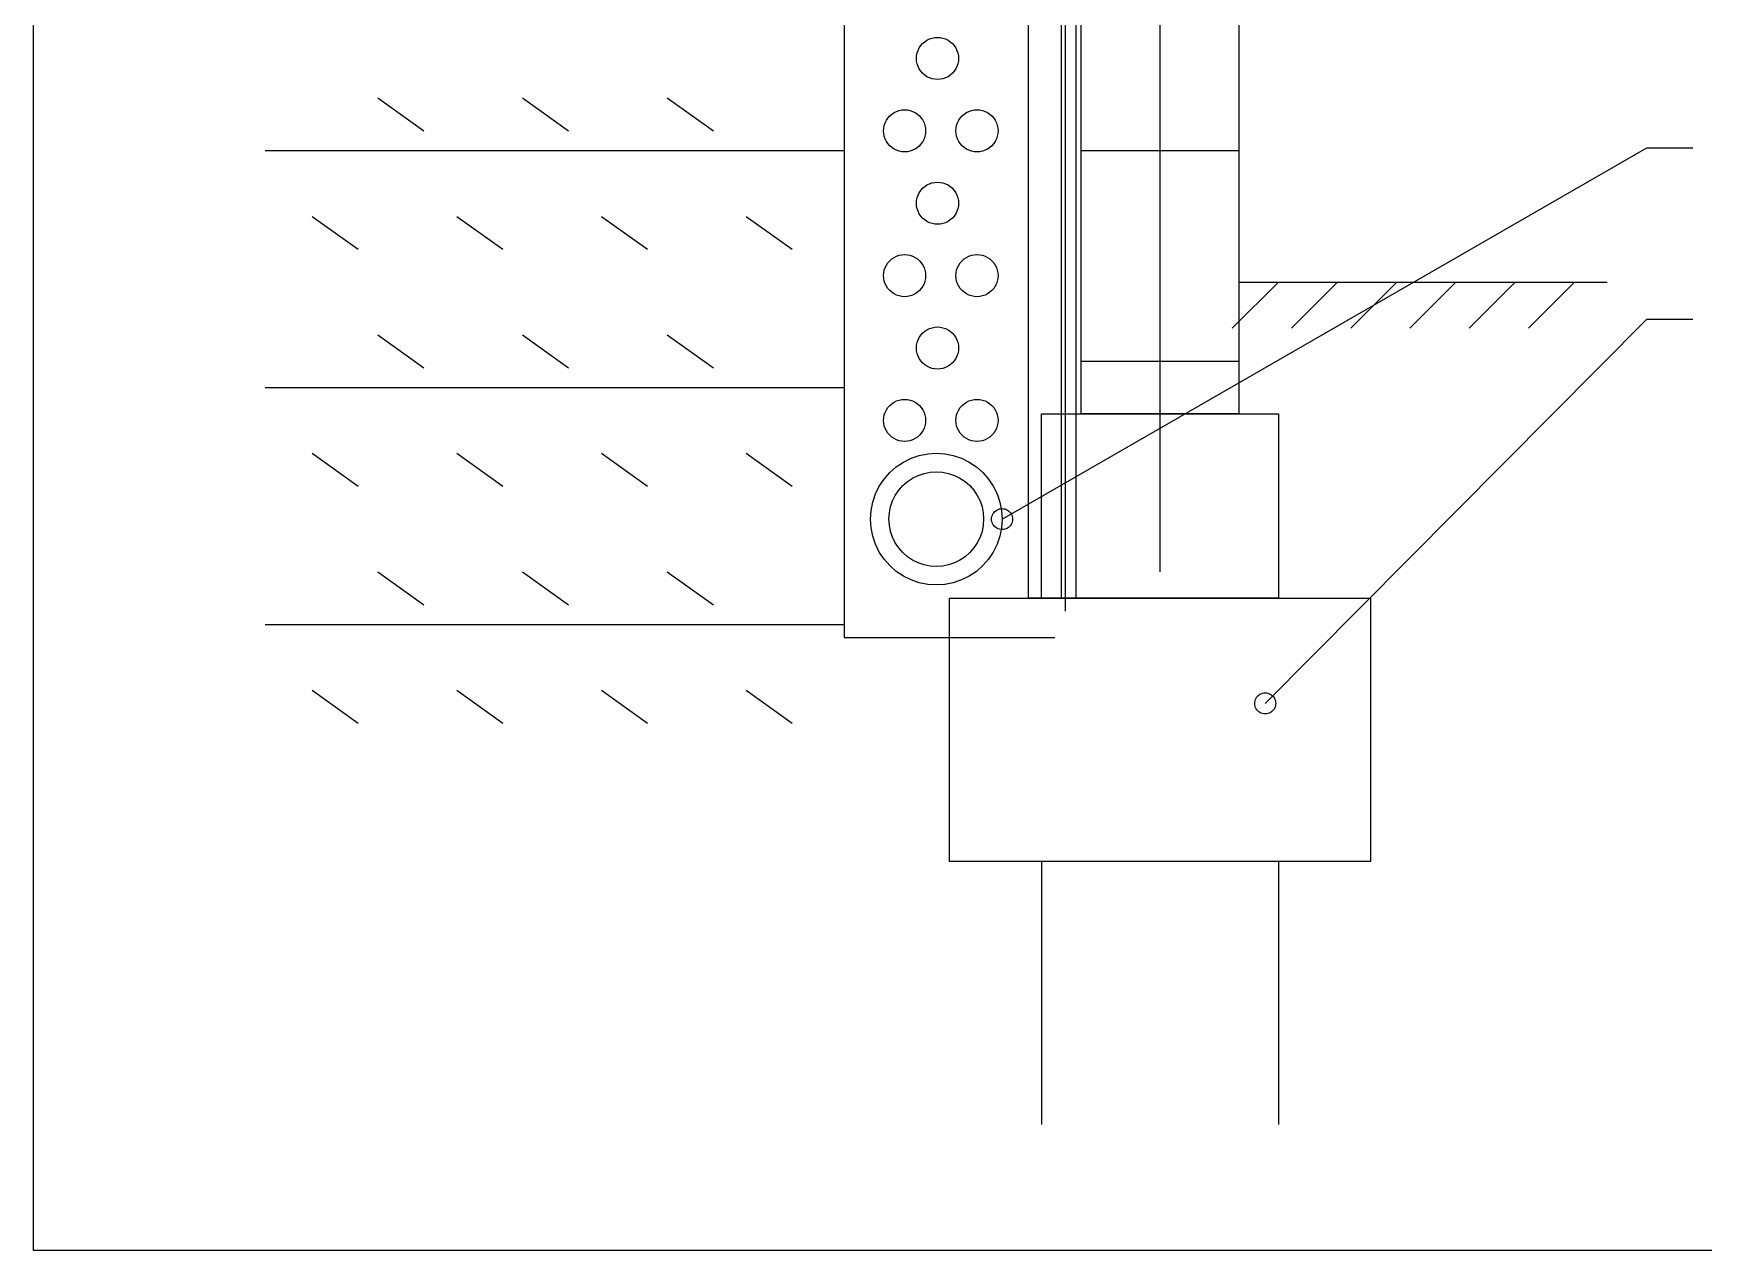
# Model space of a CAD drawing. Header units: millimetres. Extents: x 0 to 3648, y 0 to 594.
# Drawn here: x 1572 to 1670.8, y 305.8 to 377.8 of the extents above; entities that cross this region are included whole.
import ezdxf

# ---------------------------------------------------------------- set-up
doc = ezdxf.new("R2010")
doc.units = ezdxf.units.MM
for name, color, linetype in [('ALVENARIA', 8, 'CONTINUOUS'), ('ARMADURAS', 1, 'CONTINUOUS'), ('COTAS', 4, 'CONTINUOUS'), ('EIXOS', 6, 'CONTINUOUS'), ('FORMAS', 7, 'CONTINUOUS'), ('SECUNDARIAS', 8, 'CONTINUOUS')]:
    doc.layers.add(name, color=color, linetype=linetype)

msp = doc.modelspace()

# ---------------------------------------------------------------- linework, layer by layer
at = {"layer": 'ALVENARIA'}
for p, q in [((1633.97847, 370.84865), (1643.31891, 370.84865)), ((1633.97847, 358.39459), (1643.31891, 358.39459))]:
    msp.add_line(p, q, dxfattribs=at)
at = {"layer": 'ARMADURAS'}
for p, q in [((1638.64869, 444.01621), (1638.64869, 345.94054)), ((1633.04422, 443.23784), (1633.04422, 343.6054))]:
    msp.add_line(p, q, dxfattribs=at)
at = {"layer": 'COTAS'}
for p, q in [((1629.30799, 349.05406), (1667.44852, 371.00433)), ((1667.44852, 371.00433), (1670.17288, 371.00433)), ((1644.87565, 338.15676), (1667.44852, 360.88541)), ((1667.44852, 360.88541), (1670.17288, 360.88541)), ((1623.92688, 352.6497), (1624.4089, 352.81334)), ((1624.4089, 352.81334), (1624.9082, 352.91265)), ((1624.9082, 352.91265), (1625.41627, 352.94594)), ((1625.41627, 352.94594), (1625.92408, 352.91265)), ((1625.92408, 352.91265), (1626.42338, 352.81334)), ((1626.42338, 352.81334), (1626.90565, 352.6497)), ((1622.32858, 351.42328), (1622.66411, 351.80604)), ((1622.66411, 351.80604), (1623.04698, 352.1417)), ((1623.04698, 352.1417), (1623.47015, 352.42453)), ((1623.47015, 352.42453), (1623.92688, 352.6497)), ((1624.69086, 351.76073), (1625.05043, 351.83225)), ((1625.05043, 351.83225), (1625.41627, 351.85621)), ((1625.41627, 351.85621), (1625.78185, 351.83225)), ((1625.78185, 351.83225), (1626.14143, 351.76073)), ((1626.90565, 352.6497), (1627.36213, 352.42453)), ((1627.36213, 352.42453), (1627.78531, 352.1417)), ((1627.78531, 352.1417), (1628.16817, 351.80604)), ((1628.16817, 351.80604), (1628.50371, 351.42328)), ((1621.82051, 350.54342), (1622.04562, 351)), ((1622.04562, 351), (1622.32858, 351.42328)), ((1623.19321, 350.75991), (1623.4346, 351.03548)), ((1623.4346, 351.03548), (1623.71029, 351.27716)), ((1623.71029, 351.27716), (1624.01502, 351.4808)), ((1624.01502, 351.4808), (1624.3438, 351.64292)), ((1624.3438, 351.64292), (1624.69086, 351.76073)), ((1626.14143, 351.76073), (1626.48848, 351.64292)), ((1626.48848, 351.64292), (1626.81726, 351.4808)), ((1626.81726, 351.4808), (1627.122, 351.27716)), ((1627.122, 351.27716), (1627.39769, 351.03548)), ((1627.39769, 351.03548), (1627.63932, 350.75991)), ((1628.50371, 351.42328), (1628.78666, 351)), ((1628.78666, 351), (1629.01177, 350.54342)), ((1621.55759, 349.56206), (1621.65675, 350.06135)), ((1621.65675, 350.06135), (1621.82051, 350.54342)), ((1622.70944, 349.77931), (1622.82737, 350.1264)), ((1622.82737, 350.1264), (1622.98938, 350.45514)), ((1622.98938, 350.45514), (1623.19321, 350.75991)), ((1627.63932, 350.75991), (1627.8429, 350.45514)), ((1627.8429, 350.45514), (1628.00491, 350.1264)), ((1628.00491, 350.1264), (1628.12285, 349.77931)), ((1629.01177, 350.54342), (1629.17553, 350.06135)), ((1629.17553, 350.06135), (1629.27469, 349.56206)), ((1621.52429, 349.05406), (1621.55759, 349.56206)), ((1621.55759, 348.54605), (1621.52429, 349.05406)), ((1622.61403, 349.05406), (1622.63782, 349.41981)), ((1622.63782, 348.6883), (1622.61403, 349.05406)), ((1622.63782, 349.41981), (1622.70944, 349.77931)), ((1628.12285, 349.77931), (1628.19421, 349.41981)), ((1628.19421, 349.41981), (1628.21825, 349.05406)), ((1628.21825, 349.05406), (1628.19421, 348.6883)), ((1628.6855, 349.05406), (1628.69076, 349.13533)), ((1628.69076, 348.97277), (1628.6855, 349.05406)), ((1628.69076, 349.13533), (1628.70653, 349.21522)), ((1628.70653, 348.89289), (1628.69076, 348.97277)), ((1628.70653, 349.21522), (1628.73282, 349.29236)), ((1628.73282, 348.81575), (1628.70653, 348.89289)), ((1628.73282, 349.29236), (1628.76863, 349.36541)), ((1628.76863, 348.7427), (1628.73282, 348.81575)), ((1628.76863, 349.36541), (1628.81395, 349.43313)), ((1628.81395, 349.43313), (1628.86779, 349.49437)), ((1628.86779, 349.49437), (1628.92889, 349.54808)), ((1628.92889, 349.54808), (1628.99674, 349.59332)), ((1628.99674, 349.59332), (1629.06961, 349.62935)), ((1629.06961, 349.62935), (1629.14673, 349.65553)), ((1629.14673, 349.65553), (1629.22686, 349.67143)), ((1629.22686, 349.67143), (1629.30799, 349.67675)), ((1629.27469, 349.56206), (1629.30799, 349.05406)), ((1629.30799, 349.05406), (1629.27469, 348.54605)), ((1629.30799, 349.67675), (1629.38937, 349.67143)), ((1629.38937, 349.67143), (1629.46925, 349.65553)), ((1629.46925, 349.65553), (1629.54637, 349.62935)), ((1629.54637, 349.62935), (1629.61949, 349.59332)), ((1629.61949, 349.59332), (1629.6871, 349.54808)), ((1629.6871, 349.54808), (1629.74845, 349.49437)), ((1629.74845, 349.49437), (1629.80203, 349.43313)), ((1629.80203, 349.43313), (1629.84736, 349.36541)), ((1629.84736, 349.36541), (1629.88341, 349.29236)), ((1629.88341, 348.81575), (1629.84736, 348.7427)), ((1629.88341, 349.29236), (1629.90946, 349.21522)), ((1629.90946, 348.89289), (1629.88341, 348.81575)), ((1629.90946, 349.21522), (1629.92548, 349.13533)), ((1629.92548, 348.97277), (1629.90946, 348.89289)), ((1629.92548, 349.13533), (1629.93074, 349.05406)), ((1629.93074, 349.05406), (1629.92548, 348.97277)), ((1621.65675, 348.04676), (1621.55759, 348.54605)), ((1621.82051, 347.56469), (1621.65675, 348.04676)), ((1622.70944, 348.3288), (1622.63782, 348.6883)), ((1622.82737, 347.98171), (1622.70944, 348.3288)), ((1622.98938, 347.65297), (1622.82737, 347.98171)), ((1628.00491, 347.98171), (1627.8429, 347.65297)), ((1628.12285, 348.3288), (1628.00491, 347.98171)), ((1628.19421, 348.6883), (1628.12285, 348.3288)), ((1628.81395, 348.67498), (1628.76863, 348.7427)), ((1628.86779, 348.61374), (1628.81395, 348.67498)), ((1628.92889, 348.56003), (1628.86779, 348.61374)), ((1628.99674, 348.51477), (1628.92889, 348.56003)), ((1629.06961, 348.47874), (1628.99674, 348.51477)), ((1629.17553, 348.04676), (1629.01177, 347.56469)), ((1629.14673, 348.45258), (1629.06961, 348.47874)), ((1629.22686, 348.43668), (1629.14673, 348.45258)), ((1629.27469, 348.54605), (1629.17553, 348.04676)), ((1629.30799, 348.43136), (1629.22686, 348.43668)), ((1629.38937, 348.43668), (1629.30799, 348.43136)), ((1629.46925, 348.45258), (1629.38937, 348.43668)), ((1629.54637, 348.47874), (1629.46925, 348.45258)), ((1629.61949, 348.51477), (1629.54637, 348.47874)), ((1629.6871, 348.56003), (1629.61949, 348.51477)), ((1629.74845, 348.61374), (1629.6871, 348.56003)), ((1629.80203, 348.67498), (1629.74845, 348.61374)), ((1629.84736, 348.7427), (1629.80203, 348.67498)), ((1622.04562, 347.10811), (1621.82051, 347.56469)), ((1622.32858, 346.68483), (1622.04562, 347.10811)), ((1623.19321, 347.3482), (1622.98938, 347.65297)), ((1623.4346, 347.07262), (1623.19321, 347.3482)), ((1623.71029, 346.83095), (1623.4346, 347.07262)), ((1624.01502, 346.62731), (1623.71029, 346.83095)), ((1627.122, 346.83095), (1626.81726, 346.62731)), ((1627.39769, 347.07262), (1627.122, 346.83095)), ((1627.63932, 347.3482), (1627.39769, 347.07262)), ((1627.8429, 347.65297), (1627.63932, 347.3482)), ((1628.78666, 347.10811), (1628.50371, 346.68483)), ((1629.01177, 347.56469), (1628.78666, 347.10811)), ((1622.66411, 346.30207), (1622.32858, 346.68483)), ((1623.04698, 345.96641), (1622.66411, 346.30207)), ((1623.47015, 345.68358), (1623.04698, 345.96641)), ((1624.3438, 346.46519), (1624.01502, 346.62731)), ((1624.69086, 346.34738), (1624.3438, 346.46519)), ((1625.05043, 346.27586), (1624.69086, 346.34738)), ((1625.41627, 346.25188), (1625.05043, 346.27586)), ((1625.78185, 346.27586), (1625.41627, 346.25188)), ((1626.14143, 346.34738), (1625.78185, 346.27586)), ((1626.48848, 346.46519), (1626.14143, 346.34738)), ((1626.81726, 346.62731), (1626.48848, 346.46519)), ((1627.78531, 345.96641), (1627.36213, 345.68358)), ((1628.16817, 346.30207), (1627.78531, 345.96641)), ((1628.50371, 346.68483), (1628.16817, 346.30207)), ((1623.92688, 345.45841), (1623.47015, 345.68358)), ((1624.4089, 345.29477), (1623.92688, 345.45841)), ((1624.9082, 345.19546), (1624.4089, 345.29477)), ((1625.41627, 345.16216), (1624.9082, 345.19546)), ((1625.92408, 345.19546), (1625.41627, 345.16216)), ((1626.42338, 345.29477), (1625.92408, 345.19546)), ((1626.90565, 345.45841), (1626.42338, 345.29477)), ((1627.36213, 345.68358), (1626.90565, 345.45841)), ((1644.2529, 338.15676), (1644.25816, 338.23803)), ((1644.25816, 338.07547), (1644.2529, 338.15676)), ((1644.25816, 338.23803), (1644.27419, 338.31792)), ((1644.27419, 337.9956), (1644.25816, 338.07547)), ((1644.27419, 338.31792), (1644.30023, 338.39505)), ((1644.30023, 337.91846), (1644.27419, 337.9956)), ((1644.30023, 338.39505), (1644.33629, 338.4681)), ((1644.33629, 338.4681), (1644.38161, 338.53584)), ((1644.38161, 338.53584), (1644.4352, 338.59707)), ((1644.4352, 338.59707), (1644.49654, 338.65079)), ((1644.49654, 338.65079), (1644.5644, 338.69603)), ((1644.5644, 338.69603), (1644.63727, 338.73206)), ((1644.63727, 338.73206), (1644.71439, 338.75824)), ((1644.71439, 338.75824), (1644.79427, 338.77414)), ((1644.79427, 338.77414), (1644.87565, 338.77946)), ((1644.87565, 338.77946), (1644.95703, 338.77414)), ((1644.95703, 338.77414), (1645.03666, 338.75824)), ((1645.03666, 338.75824), (1645.11378, 338.73206)), ((1645.11378, 338.73206), (1645.1869, 338.69603)), ((1645.1869, 338.69603), (1645.25476, 338.65079)), ((1645.25476, 338.65079), (1645.31586, 338.59707)), ((1645.31586, 338.59707), (1645.36969, 338.53584)), ((1645.36969, 338.53584), (1645.41476, 338.4681)), ((1645.41476, 338.4681), (1645.45082, 338.39505)), ((1645.45082, 338.39505), (1645.47711, 338.31792)), ((1645.47711, 337.9956), (1645.45082, 337.91846)), ((1645.47711, 338.31792), (1645.49289, 338.23803)), ((1645.49289, 338.07547), (1645.47711, 337.9956)), ((1645.49289, 338.23803), (1645.4984, 338.15676)), ((1645.4984, 338.15676), (1645.49289, 338.07547)), ((1644.33629, 337.8454), (1644.30023, 337.91846)), ((1644.38161, 337.77768), (1644.33629, 337.8454)), ((1644.4352, 337.71645), (1644.38161, 337.77768)), ((1644.49654, 337.66274), (1644.4352, 337.71645)), ((1644.5644, 337.61748), (1644.49654, 337.66274)), ((1644.63727, 337.58145), (1644.5644, 337.61748)), ((1644.71439, 337.55527), (1644.63727, 337.58145)), ((1644.79427, 337.53938), (1644.71439, 337.55527)), ((1644.87565, 337.53406), (1644.79427, 337.53938)), ((1644.95703, 337.53938), (1644.87565, 337.53406)), ((1645.03666, 337.55527), (1644.95703, 337.53938)), ((1645.11378, 337.58145), (1645.03666, 337.55527)), ((1645.1869, 337.61748), (1645.11378, 337.58145)), ((1645.25476, 337.66274), (1645.1869, 337.61748)), ((1645.31586, 337.71645), (1645.25476, 337.66274)), ((1645.36969, 337.77768), (1645.31586, 337.71645)), ((1645.41476, 337.8454), (1645.36969, 337.77768)), ((1645.45082, 337.91846), (1645.41476, 337.8454))]:
    msp.add_line(p, q, dxfattribs=at)
at = {"layer": 'EIXOS'}
for p, q in [((1619.96755, 431.56216), (1619.96755, 342.04864)), ((1619.96755, 342.04864), (1632.42147, 342.04864))]:
    msp.add_line(p, q, dxfattribs=at)
at = {"layer": 'FORMAS'}
for p, q in [((1571.9998, 305.80001), (1571.9998, 463.8)), ((1633.97847, 355.28108), (1633.97847, 445.57297)), ((1643.31891, 445.57297), (1643.31891, 355.28108)), ((1643.31891, 363.06486), (1665.11353, 363.06486)), ((1631.64323, 355.28108), (1645.65415, 355.28108)), ((1631.64323, 344.38379), (1631.64323, 355.28108)), ((1643.31891, 355.28108), (1633.97847, 355.28108)), ((1645.65415, 355.28108), (1645.65415, 344.38379)), ((1626.19451, 344.38379), (1651.10261, 344.38379)), ((1626.19451, 328.81621), (1626.19451, 344.38379)), ((1645.65415, 344.38379), (1631.64323, 344.38379)), ((1651.10261, 344.38379), (1651.10261, 328.81621)), ((1651.10261, 328.81621), (1626.19451, 328.81621)), ((1631.64323, 328.81621), (1631.64323, 313.24864)), ((1645.65415, 328.81621), (1645.65415, 313.24864)), ((1751.9998, 305.80001), (1571.9998, 305.80001))]:
    msp.add_line(p, q, dxfattribs=at)
at = {"layer": 'SECUNDARIAS'}
for p, q in [((1633.66697, 443.23784), (1633.66697, 344.38379)), ((1630.86473, 344.38379), (1630.86473, 440.9027)), ((1632.81085, 440.9027), (1632.81085, 344.38379)), ((1625.01037, 377.44791), (1625.16461, 377.50027)), ((1625.16461, 377.50027), (1625.32437, 377.53204)), ((1625.32437, 377.53204), (1625.48688, 377.5427)), ((1625.48688, 377.5427), (1625.64964, 377.53204)), ((1625.64964, 377.53204), (1625.8094, 377.50027)), ((1625.8094, 377.50027), (1625.96364, 377.44791)), ((1624.25215, 376.45986), (1624.28395, 376.61963)), ((1624.28395, 376.61963), (1624.33629, 376.77389)), ((1624.33629, 376.77389), (1624.4084, 376.92)), ((1624.4084, 376.92), (1624.4988, 377.05545)), ((1624.4988, 377.05545), (1624.60622, 377.17793)), ((1624.60622, 377.17793), (1624.72867, 377.28535)), ((1624.72867, 377.28535), (1624.86413, 377.37585)), ((1624.86413, 377.37585), (1625.01037, 377.44791)), ((1625.96364, 377.44791), (1626.10963, 377.37585)), ((1626.10963, 377.37585), (1626.24509, 377.28535)), ((1626.24509, 377.28535), (1626.36754, 377.17793)), ((1626.36754, 377.17793), (1626.47496, 377.05545)), ((1626.47496, 377.05545), (1626.5656, 376.92)), ((1626.5656, 376.92), (1626.63747, 376.77389)), ((1626.63747, 376.77389), (1626.6898, 376.61963)), ((1626.6898, 376.61963), (1626.7216, 376.45986)), ((1624.24139, 376.2973), (1624.25215, 376.45986)), ((1624.25215, 376.13474), (1624.24139, 376.2973)), ((1624.28395, 375.97496), (1624.25215, 376.13474)), ((1624.33629, 375.82069), (1624.28395, 375.97496)), ((1624.4084, 375.6746), (1624.33629, 375.82069)), ((1624.4988, 375.53915), (1624.4084, 375.6746)), ((1624.60622, 375.41666), (1624.4988, 375.53915)), ((1626.47496, 375.53915), (1626.36754, 375.41666)), ((1626.5656, 375.6746), (1626.47496, 375.53915)), ((1626.63747, 375.82069), (1626.5656, 375.6746)), ((1626.6898, 375.97496), (1626.63747, 375.82069)), ((1626.7216, 376.13474), (1626.6898, 375.97496)), ((1626.7216, 376.45986), (1626.73237, 376.2973)), ((1626.73237, 376.2973), (1626.7216, 376.13474)), ((1624.72867, 375.30925), (1624.60622, 375.41666)), ((1624.86413, 375.21875), (1624.72867, 375.30925)), ((1625.01037, 375.14669), (1624.86413, 375.21875)), ((1625.16461, 375.09433), (1625.01037, 375.14669)), ((1625.32437, 375.06254), (1625.16461, 375.09433)), ((1625.48688, 375.05189), (1625.32437, 375.06254)), ((1625.64964, 375.06254), (1625.48688, 375.05189)), ((1625.8094, 375.09433), (1625.64964, 375.06254)), ((1625.96364, 375.14669), (1625.8094, 375.09433)), ((1626.10963, 375.21875), (1625.96364, 375.14669)), ((1626.24509, 375.30925), (1626.10963, 375.21875)), ((1626.36754, 375.41666), (1626.24509, 375.30925)), ((1592.37841, 373.96216), (1595.10276, 372.01622)), ((1600.9406, 373.96216), (1603.66496, 372.01622)), ((1609.5028, 373.96216), (1612.22691, 372.01622)), ((1622.39042, 372.49281), (1622.46254, 372.63892)), ((1622.46254, 372.63892), (1622.55293, 372.77437)), ((1622.55293, 372.77437), (1622.66036, 372.89684)), ((1622.66036, 372.89684), (1622.7828, 373.00427)), ((1622.7828, 373.00427), (1622.91827, 373.09477)), ((1622.91827, 373.09477), (1623.0645, 373.16682)), ((1623.0645, 373.16682), (1623.21875, 373.21919)), ((1623.21875, 373.21919), (1623.37851, 373.25097)), ((1623.37851, 373.25097), (1623.54102, 373.26162)), ((1623.54102, 373.26162), (1623.70353, 373.25097)), ((1623.70353, 373.25097), (1623.86328, 373.21919)), ((1623.86328, 373.21919), (1624.01753, 373.16682)), ((1624.01753, 373.16682), (1624.16376, 373.09477)), ((1624.16376, 373.09477), (1624.29923, 373.00427)), ((1624.29923, 373.00427), (1624.42167, 372.89684)), ((1624.42167, 372.89684), (1624.5291, 372.77437)), ((1624.5291, 372.77437), (1624.61949, 372.63892)), ((1624.61949, 372.63892), (1624.69161, 372.49281)), ((1626.67152, 372.49281), (1626.74339, 372.63892)), ((1626.74339, 372.63892), (1626.83403, 372.77437)), ((1626.83403, 372.77437), (1626.94146, 372.89684)), ((1626.94146, 372.89684), (1627.0639, 373.00427)), ((1627.0639, 373.00427), (1627.19937, 373.09477)), ((1627.19937, 373.09477), (1627.34535, 373.16682)), ((1627.34535, 373.16682), (1627.4996, 373.21919)), ((1627.4996, 373.21919), (1627.65935, 373.25097)), ((1627.65935, 373.25097), (1627.82212, 373.26162)), ((1627.82212, 373.26162), (1627.98463, 373.25097)), ((1627.98463, 373.25097), (1628.14438, 373.21919)), ((1628.14438, 373.21919), (1628.29863, 373.16682)), ((1628.29863, 373.16682), (1628.44461, 373.09477)), ((1628.44461, 373.09477), (1628.58033, 373.00427)), ((1628.58033, 373.00427), (1628.70277, 372.89684)), ((1628.70277, 372.89684), (1628.8102, 372.77437)), ((1628.8102, 372.77437), (1628.90059, 372.63892)), ((1628.90059, 372.63892), (1628.97271, 372.49281)), ((1622.29552, 372.01622), (1622.30629, 372.17877)), ((1622.30629, 371.85366), (1622.29552, 372.01622)), ((1622.30629, 372.17877), (1622.33809, 372.33854)), ((1622.33809, 371.69389), (1622.30629, 371.85366)), ((1622.33809, 372.33854), (1622.39042, 372.49281)), ((1622.39042, 371.53963), (1622.33809, 371.69389)), ((1622.46254, 371.39352), (1622.39042, 371.53963)), ((1624.69161, 371.53963), (1624.61949, 371.39352)), ((1624.69161, 372.49281), (1624.74394, 372.33854)), ((1624.74394, 371.69389), (1624.69161, 371.53963)), ((1624.74394, 372.33854), (1624.77574, 372.17877)), ((1624.77574, 371.85366), (1624.74394, 371.69389)), ((1624.77574, 372.17877), (1624.78626, 372.01622)), ((1624.78626, 372.01622), (1624.77574, 371.85366)), ((1626.57662, 372.01622), (1626.58739, 372.17877)), ((1626.58739, 371.85366), (1626.57662, 372.01622)), ((1626.58739, 372.17877), (1626.61919, 372.33854)), ((1626.61919, 371.69389), (1626.58739, 371.85366)), ((1626.61919, 372.33854), (1626.67152, 372.49281)), ((1626.67152, 371.53963), (1626.61919, 371.69389)), ((1626.74339, 371.39352), (1626.67152, 371.53963)), ((1628.97271, 371.53963), (1628.90059, 371.39352)), ((1628.97271, 372.49281), (1629.02504, 372.33854)), ((1629.02504, 371.69389), (1628.97271, 371.53963)), ((1629.02504, 372.33854), (1629.05684, 372.17877)), ((1629.05684, 371.85366), (1629.02504, 371.69389)), ((1629.05684, 372.17877), (1629.06761, 372.01622)), ((1629.06761, 372.01622), (1629.05684, 371.85366)), ((1585.71875, 370.84865), (1619.96755, 370.84865)), ((1622.55293, 371.25807), (1622.46254, 371.39352)), ((1622.66036, 371.13559), (1622.55293, 371.25807)), ((1622.7828, 371.02817), (1622.66036, 371.13559)), ((1622.91827, 370.93766), (1622.7828, 371.02817)), ((1623.0645, 370.86561), (1622.91827, 370.93766)), ((1623.21875, 370.81324), (1623.0645, 370.86561)), ((1623.37851, 370.78146), (1623.21875, 370.81324)), ((1623.54102, 370.77082), (1623.37851, 370.78146)), ((1623.70353, 370.78146), (1623.54102, 370.77082)), ((1623.86328, 370.81324), (1623.70353, 370.78146)), ((1624.01753, 370.86561), (1623.86328, 370.81324)), ((1624.16376, 370.93766), (1624.01753, 370.86561)), ((1624.29923, 371.02817), (1624.16376, 370.93766)), ((1624.42167, 371.13559), (1624.29923, 371.02817)), ((1624.5291, 371.25807), (1624.42167, 371.13559)), ((1624.61949, 371.39352), (1624.5291, 371.25807)), ((1626.83403, 371.25807), (1626.74339, 371.39352)), ((1626.94146, 371.13559), (1626.83403, 371.25807)), ((1627.0639, 371.02817), (1626.94146, 371.13559)), ((1627.19937, 370.93766), (1627.0639, 371.02817)), ((1627.34535, 370.86561), (1627.19937, 370.93766)), ((1627.4996, 370.81324), (1627.34535, 370.86561)), ((1627.65935, 370.78146), (1627.4996, 370.81324)), ((1627.82212, 370.77082), (1627.65935, 370.78146)), ((1627.98463, 370.78146), (1627.82212, 370.77082)), ((1628.14438, 370.81324), (1627.98463, 370.78146)), ((1628.29863, 370.86561), (1628.14438, 370.81324)), ((1628.44461, 370.93766), (1628.29863, 370.86561)), ((1628.58033, 371.02817), (1628.44461, 370.93766)), ((1628.70277, 371.13559), (1628.58033, 371.02817)), ((1628.8102, 371.25807), (1628.70277, 371.13559)), ((1628.90059, 371.39352), (1628.8102, 371.25807)), ((1624.4988, 368.49328), (1624.60622, 368.61578)), ((1624.60622, 368.61578), (1624.72867, 368.72318)), ((1624.72867, 368.72318), (1624.86413, 368.81369)), ((1624.86413, 368.81369), (1625.01037, 368.88574)), ((1625.01037, 368.88574), (1625.16461, 368.9381)), ((1625.16461, 368.9381), (1625.32437, 368.96989)), ((1625.32437, 368.96989), (1625.48688, 368.98055)), ((1625.48688, 368.98055), (1625.64964, 368.96989)), ((1625.64964, 368.96989), (1625.8094, 368.9381)), ((1625.8094, 368.9381), (1625.96364, 368.88574)), ((1625.96364, 368.88574), (1626.10963, 368.81369)), ((1626.10963, 368.81369), (1626.24509, 368.72318)), ((1626.24509, 368.72318), (1626.36754, 368.61578)), ((1626.36754, 368.61578), (1626.47496, 368.49328)), ((1624.24139, 367.73513), (1624.25215, 367.89769)), ((1624.25215, 367.57258), (1624.24139, 367.73513)), ((1624.25215, 367.89769), (1624.28395, 368.05748)), ((1624.28395, 368.05748), (1624.33629, 368.21174)), ((1624.33629, 368.21174), (1624.4084, 368.35783)), ((1624.4084, 368.35783), (1624.4988, 368.49328)), ((1626.47496, 368.49328), (1626.5656, 368.35783)), ((1626.5656, 368.35783), (1626.63747, 368.21174)), ((1626.63747, 368.21174), (1626.6898, 368.05748)), ((1626.6898, 368.05748), (1626.7216, 367.89769)), ((1626.7216, 367.89769), (1626.73237, 367.73513)), ((1626.73237, 367.73513), (1626.7216, 367.57258)), ((1588.48643, 366.95676), (1591.21079, 365.0108)), ((1597.04863, 366.95676), (1599.77299, 365.0108)), ((1605.61083, 366.95676), (1608.33494, 365.0108)), ((1614.17278, 366.95676), (1616.89714, 365.0108)), ((1624.28395, 367.4128), (1624.25215, 367.57258)), ((1624.33629, 367.25854), (1624.28395, 367.4128)), ((1624.4084, 367.11243), (1624.33629, 367.25854)), ((1624.4988, 366.97698), (1624.4084, 367.11243)), ((1624.60622, 366.8545), (1624.4988, 366.97698)), ((1624.72867, 366.74708), (1624.60622, 366.8545)), ((1624.86413, 366.65658), (1624.72867, 366.74708)), ((1625.01037, 366.58453), (1624.86413, 366.65658)), ((1626.10963, 366.65658), (1625.96364, 366.58453)), ((1626.24509, 366.74708), (1626.10963, 366.65658)), ((1626.36754, 366.8545), (1626.24509, 366.74708)), ((1626.47496, 366.97698), (1626.36754, 366.8545)), ((1626.5656, 367.11243), (1626.47496, 366.97698)), ((1626.63747, 367.25854), (1626.5656, 367.11243)), ((1626.6898, 367.4128), (1626.63747, 367.25854)), ((1626.7216, 367.57258), (1626.6898, 367.4128)), ((1625.16461, 366.53216), (1625.01037, 366.58453)), ((1625.32437, 366.50039), (1625.16461, 366.53216)), ((1625.48688, 366.48973), (1625.32437, 366.50039)), ((1625.64964, 366.50039), (1625.48688, 366.48973)), ((1625.8094, 366.53216), (1625.64964, 366.50039)), ((1625.96364, 366.58453), (1625.8094, 366.53216)), ((1623.0645, 364.60465), (1623.21875, 364.65702)), ((1623.21875, 364.65702), (1623.37851, 364.68881)), ((1623.37851, 364.68881), (1623.54102, 364.69946)), ((1623.54102, 364.69946), (1623.70353, 364.68881)), ((1623.70353, 364.68881), (1623.86328, 364.65702)), ((1623.86328, 364.65702), (1624.01753, 364.60465)), ((1627.34535, 364.60465), (1627.4996, 364.65702)), ((1627.4996, 364.65702), (1627.65935, 364.68881)), ((1627.65935, 364.68881), (1627.82212, 364.69946)), ((1627.82212, 364.69946), (1627.98463, 364.68881)), ((1627.98463, 364.68881), (1628.14438, 364.65702)), ((1628.14438, 364.65702), (1628.29863, 364.60465)), ((1622.30629, 363.61661), (1622.33809, 363.77639)), ((1622.33809, 363.77639), (1622.39042, 363.93065)), ((1622.39042, 363.93065), (1622.46254, 364.07676)), ((1622.46254, 364.07676), (1622.55293, 364.21221)), ((1622.55293, 364.21221), (1622.66036, 364.33469)), ((1622.66036, 364.33469), (1622.7828, 364.4421)), ((1622.7828, 364.4421), (1622.91827, 364.5326)), ((1622.91827, 364.5326), (1623.0645, 364.60465)), ((1624.01753, 364.60465), (1624.16376, 364.5326)), ((1624.16376, 364.5326), (1624.29923, 364.4421)), ((1624.29923, 364.4421), (1624.42167, 364.33469)), ((1624.42167, 364.33469), (1624.5291, 364.21221)), ((1624.5291, 364.21221), (1624.61949, 364.07676)), ((1624.61949, 364.07676), (1624.69161, 363.93065)), ((1624.69161, 363.93065), (1624.74394, 363.77639)), ((1624.74394, 363.77639), (1624.77574, 363.61661)), ((1626.58739, 363.61661), (1626.61919, 363.77639)), ((1626.61919, 363.77639), (1626.67152, 363.93065)), ((1626.67152, 363.93065), (1626.74339, 364.07676)), ((1626.74339, 364.07676), (1626.83403, 364.21221)), ((1626.83403, 364.21221), (1626.94146, 364.33469)), ((1626.94146, 364.33469), (1627.0639, 364.4421)), ((1627.0639, 364.4421), (1627.19937, 364.5326)), ((1627.19937, 364.5326), (1627.34535, 364.60465)), ((1628.29863, 364.60465), (1628.44461, 364.5326)), ((1628.44461, 364.5326), (1628.58033, 364.4421)), ((1628.58033, 364.4421), (1628.70277, 364.33469)), ((1628.70277, 364.33469), (1628.8102, 364.21221)), ((1628.8102, 364.21221), (1628.90059, 364.07676)), ((1628.90059, 364.07676), (1628.97271, 363.93065)), ((1628.97271, 363.93065), (1629.02504, 363.77639)), ((1629.02504, 363.77639), (1629.05684, 363.61661)), ((1622.29552, 363.45405), (1622.30629, 363.61661)), ((1622.30629, 363.29149), (1622.29552, 363.45405)), ((1622.33809, 363.13172), (1622.30629, 363.29149)), ((1622.39042, 362.97746), (1622.33809, 363.13172)), ((1622.46254, 362.83135), (1622.39042, 362.97746)), ((1622.55293, 362.6959), (1622.46254, 362.83135)), ((1622.66036, 362.57342), (1622.55293, 362.6959)), ((1624.5291, 362.6959), (1624.42167, 362.57342)), ((1624.61949, 362.83135), (1624.5291, 362.6959)), ((1624.69161, 362.97746), (1624.61949, 362.83135)), ((1624.74394, 363.13172), (1624.69161, 362.97746)), ((1624.77574, 363.29149), (1624.74394, 363.13172)), ((1624.77574, 363.61661), (1624.78626, 363.45405)), ((1624.78626, 363.45405), (1624.77574, 363.29149)), ((1626.57662, 363.45405), (1626.58739, 363.61661)), ((1626.58739, 363.29149), (1626.57662, 363.45405)), ((1626.61919, 363.13172), (1626.58739, 363.29149)), ((1626.67152, 362.97746), (1626.61919, 363.13172)), ((1626.74339, 362.83135), (1626.67152, 362.97746)), ((1626.83403, 362.6959), (1626.74339, 362.83135)), ((1626.94146, 362.57342), (1626.83403, 362.6959)), ((1628.8102, 362.6959), (1628.70277, 362.57342)), ((1628.90059, 362.83135), (1628.8102, 362.6959)), ((1628.97271, 362.97746), (1628.90059, 362.83135)), ((1629.02504, 363.13172), (1628.97271, 362.97746)), ((1629.05684, 363.29149), (1629.02504, 363.13172)), ((1629.05684, 363.61661), (1629.06761, 363.45405)), ((1629.06761, 363.45405), (1629.05684, 363.29149)), ((1645.65415, 363.06486), (1642.92979, 360.34054)), ((1649.15675, 363.06486), (1646.43239, 360.34054)), ((1652.65935, 363.06486), (1649.935, 360.34054)), ((1656.16196, 363.06486), (1653.43785, 360.34054)), ((1659.66481, 363.06486), (1656.94045, 360.34054)), ((1663.16767, 363.06486), (1660.44331, 360.34054)), ((1622.7828, 362.46601), (1622.66036, 362.57342)), ((1622.91827, 362.37549), (1622.7828, 362.46601)), ((1623.0645, 362.30344), (1622.91827, 362.37549)), ((1623.21875, 362.25109), (1623.0645, 362.30344)), ((1623.37851, 362.21931), (1623.21875, 362.25109)), ((1623.54102, 362.20865), (1623.37851, 362.21931)), ((1623.70353, 362.21931), (1623.54102, 362.20865)), ((1623.86328, 362.25109), (1623.70353, 362.21931)), ((1624.01753, 362.30344), (1623.86328, 362.25109)), ((1624.16376, 362.37549), (1624.01753, 362.30344)), ((1624.29923, 362.46601), (1624.16376, 362.37549)), ((1624.42167, 362.57342), (1624.29923, 362.46601)), ((1627.0639, 362.46601), (1626.94146, 362.57342)), ((1627.19937, 362.37549), (1627.0639, 362.46601)), ((1627.34535, 362.30344), (1627.19937, 362.37549)), ((1627.4996, 362.25109), (1627.34535, 362.30344)), ((1627.65935, 362.21931), (1627.4996, 362.25109)), ((1627.82212, 362.20865), (1627.65935, 362.21931)), ((1627.98463, 362.21931), (1627.82212, 362.20865)), ((1628.14438, 362.25109), (1627.98463, 362.21931)), ((1628.29863, 362.30344), (1628.14438, 362.25109)), ((1628.44461, 362.37549), (1628.29863, 362.30344)), ((1628.58033, 362.46601), (1628.44461, 362.37549)), ((1628.70277, 362.57342), (1628.58033, 362.46601)), ((1592.37841, 359.95135), (1595.10276, 358.00541)), ((1600.9406, 359.95135), (1603.66496, 358.00541)), ((1609.5028, 359.95135), (1612.22691, 358.00541)), ((1624.33629, 359.64957), (1624.4084, 359.79568)), ((1624.4084, 359.79568), (1624.4988, 359.93113)), ((1624.4988, 359.93113), (1624.60622, 360.05361)), ((1624.60622, 360.05361), (1624.72867, 360.16101)), ((1624.72867, 360.16101), (1624.86413, 360.25152)), ((1624.86413, 360.25152), (1625.01037, 360.32357)), ((1625.01037, 360.32357), (1625.16461, 360.37594)), ((1625.16461, 360.37594), (1625.32437, 360.40772)), ((1625.32437, 360.40772), (1625.48688, 360.41838)), ((1625.48688, 360.41838), (1625.64964, 360.40772)), ((1625.64964, 360.40772), (1625.8094, 360.37594)), ((1625.8094, 360.37594), (1625.96364, 360.32357)), ((1625.96364, 360.32357), (1626.10963, 360.25152)), ((1626.10963, 360.25152), (1626.24509, 360.16101)), ((1626.24509, 360.16101), (1626.36754, 360.05361)), ((1626.36754, 360.05361), (1626.47496, 359.93113)), ((1626.47496, 359.93113), (1626.5656, 359.79568)), ((1626.5656, 359.79568), (1626.63747, 359.64957)), ((1624.24139, 359.17298), (1624.25215, 359.33554)), ((1624.25215, 359.01041), (1624.24139, 359.17298)), ((1624.25215, 359.33554), (1624.28395, 359.49531)), ((1624.28395, 358.85064), (1624.25215, 359.01041)), ((1624.28395, 359.49531), (1624.33629, 359.64957)), ((1624.33629, 358.69637), (1624.28395, 358.85064)), ((1624.4084, 358.55026), (1624.33629, 358.69637)), ((1626.63747, 358.69637), (1626.5656, 358.55026)), ((1626.63747, 359.64957), (1626.6898, 359.49531)), ((1626.6898, 358.85064), (1626.63747, 358.69637)), ((1626.6898, 359.49531), (1626.7216, 359.33554)), ((1626.7216, 359.01041), (1626.6898, 358.85064)), ((1626.7216, 359.33554), (1626.73237, 359.17298)), ((1626.73237, 359.17298), (1626.7216, 359.01041)), ((1624.4988, 358.41481), (1624.4084, 358.55026)), ((1624.60622, 358.29234), (1624.4988, 358.41481)), ((1624.72867, 358.18493), (1624.60622, 358.29234)), ((1624.86413, 358.09443), (1624.72867, 358.18493)), ((1625.01037, 358.02237), (1624.86413, 358.09443)), ((1625.16461, 357.97001), (1625.01037, 358.02237)), ((1625.32437, 357.93822), (1625.16461, 357.97001)), ((1625.48688, 357.92757), (1625.32437, 357.93822)), ((1625.64964, 357.93822), (1625.48688, 357.92757)), ((1625.8094, 357.97001), (1625.64964, 357.93822)), ((1625.96364, 358.02237), (1625.8094, 357.97001)), ((1626.10963, 358.09443), (1625.96364, 358.02237)), ((1626.24509, 358.18493), (1626.10963, 358.09443)), ((1626.36754, 358.29234), (1626.24509, 358.18493)), ((1626.47496, 358.41481), (1626.36754, 358.29234)), ((1626.5656, 358.55026), (1626.47496, 358.41481)), ((1585.71875, 356.83784), (1619.96755, 356.83784)), ((1622.55293, 355.65005), (1622.66036, 355.77252)), ((1622.66036, 355.77252), (1622.7828, 355.87995)), ((1622.7828, 355.87995), (1622.91827, 355.97045)), ((1622.91827, 355.97045), (1623.0645, 356.0425)), ((1623.0645, 356.0425), (1623.21875, 356.09487)), ((1623.21875, 356.09487), (1623.37851, 356.12664)), ((1623.37851, 356.12664), (1623.54102, 356.13729)), ((1623.54102, 356.13729), (1623.70353, 356.12664)), ((1623.70353, 356.12664), (1623.86328, 356.09487)), ((1623.86328, 356.09487), (1624.01753, 356.0425)), ((1624.01753, 356.0425), (1624.16376, 355.97045)), ((1624.16376, 355.97045), (1624.29923, 355.87995)), ((1624.29923, 355.87995), (1624.42167, 355.77252)), ((1624.42167, 355.77252), (1624.5291, 355.65005)), ((1626.83403, 355.65005), (1626.94146, 355.77252)), ((1626.94146, 355.77252), (1627.0639, 355.87995)), ((1627.0639, 355.87995), (1627.19937, 355.97045)), ((1627.19937, 355.97045), (1627.34535, 356.0425)), ((1627.34535, 356.0425), (1627.4996, 356.09487)), ((1627.4996, 356.09487), (1627.65935, 356.12664)), ((1627.65935, 356.12664), (1627.82212, 356.13729)), ((1627.82212, 356.13729), (1627.98463, 356.12664)), ((1627.98463, 356.12664), (1628.14438, 356.09487)), ((1628.14438, 356.09487), (1628.29863, 356.0425)), ((1628.29863, 356.0425), (1628.44461, 355.97045)), ((1628.44461, 355.97045), (1628.58033, 355.87995)), ((1628.58033, 355.87995), (1628.70277, 355.77252)), ((1628.70277, 355.77252), (1628.8102, 355.65005)), ((1622.29552, 354.8919), (1622.30629, 355.05445)), ((1622.30629, 354.72934), (1622.29552, 354.8919)), ((1622.30629, 355.05445), (1622.33809, 355.21422)), ((1622.33809, 355.21422), (1622.39042, 355.36849)), ((1622.39042, 355.36849), (1622.46254, 355.5146)), ((1622.46254, 355.5146), (1622.55293, 355.65005)), ((1624.5291, 355.65005), (1624.61949, 355.5146)), ((1624.61949, 355.5146), (1624.69161, 355.36849)), ((1624.69161, 355.36849), (1624.74394, 355.21422)), ((1624.74394, 355.21422), (1624.77574, 355.05445)), ((1624.77574, 355.05445), (1624.78626, 354.8919)), ((1624.78626, 354.8919), (1624.77574, 354.72934)), ((1626.57662, 354.8919), (1626.58739, 355.05445)), ((1626.58739, 354.72934), (1626.57662, 354.8919)), ((1626.58739, 355.05445), (1626.61919, 355.21422)), ((1626.61919, 355.21422), (1626.67152, 355.36849)), ((1626.67152, 355.36849), (1626.74339, 355.5146)), ((1626.74339, 355.5146), (1626.83403, 355.65005)), ((1628.8102, 355.65005), (1628.90059, 355.5146)), ((1628.90059, 355.5146), (1628.97271, 355.36849)), ((1628.97271, 355.36849), (1629.02504, 355.21422)), ((1629.02504, 355.21422), (1629.05684, 355.05445)), ((1629.05684, 355.05445), (1629.06761, 354.8919)), ((1629.06761, 354.8919), (1629.05684, 354.72934)), ((1622.33809, 354.56955), (1622.30629, 354.72934)), ((1622.39042, 354.41529), (1622.33809, 354.56955)), ((1622.46254, 354.2692), (1622.39042, 354.41529)), ((1622.55293, 354.13373), (1622.46254, 354.2692)), ((1622.66036, 354.01125), (1622.55293, 354.13373)), ((1622.7828, 353.90385), (1622.66036, 354.01125)), ((1622.91827, 353.81334), (1622.7828, 353.90385)), ((1623.0645, 353.74129), (1622.91827, 353.81334)), ((1624.16376, 353.81334), (1624.01753, 353.74129)), ((1624.29923, 353.90385), (1624.16376, 353.81334)), ((1624.42167, 354.01125), (1624.29923, 353.90385)), ((1624.5291, 354.13373), (1624.42167, 354.01125)), ((1624.61949, 354.2692), (1624.5291, 354.13373)), ((1624.69161, 354.41529), (1624.61949, 354.2692)), ((1624.74394, 354.56955), (1624.69161, 354.41529)), ((1624.77574, 354.72934), (1624.74394, 354.56955)), ((1626.61919, 354.56955), (1626.58739, 354.72934)), ((1626.67152, 354.41529), (1626.61919, 354.56955)), ((1626.74339, 354.2692), (1626.67152, 354.41529)), ((1626.83403, 354.13373), (1626.74339, 354.2692)), ((1626.94146, 354.01125), (1626.83403, 354.13373)), ((1627.0639, 353.90385), (1626.94146, 354.01125)), ((1627.19937, 353.81334), (1627.0639, 353.90385)), ((1627.34535, 353.74129), (1627.19937, 353.81334)), ((1628.44461, 353.81334), (1628.29863, 353.74129)), ((1628.58033, 353.90385), (1628.44461, 353.81334)), ((1628.70277, 354.01125), (1628.58033, 353.90385)), ((1628.8102, 354.13373), (1628.70277, 354.01125)), ((1628.90059, 354.2692), (1628.8102, 354.13373)), ((1628.97271, 354.41529), (1628.90059, 354.2692)), ((1629.02504, 354.56955), (1628.97271, 354.41529)), ((1629.05684, 354.72934), (1629.02504, 354.56955)), ((1588.48643, 352.94594), (1591.21079, 351)), ((1597.04863, 352.94594), (1599.77299, 351)), ((1605.61083, 352.94594), (1608.33494, 351)), ((1614.17278, 352.94594), (1616.89714, 351)), ((1623.21875, 353.68892), (1623.0645, 353.74129)), ((1623.37851, 353.65714), (1623.21875, 353.68892)), ((1623.54102, 353.64648), (1623.37851, 353.65714)), ((1623.70353, 353.65714), (1623.54102, 353.64648)), ((1623.86328, 353.68892), (1623.70353, 353.65714)), ((1624.01753, 353.74129), (1623.86328, 353.68892)), ((1627.4996, 353.68892), (1627.34535, 353.74129)), ((1627.65935, 353.65714), (1627.4996, 353.68892)), ((1627.82212, 353.64648), (1627.65935, 353.65714)), ((1627.98463, 353.65714), (1627.82212, 353.64648)), ((1628.14438, 353.68892), (1627.98463, 353.65714)), ((1628.29863, 353.74129), (1628.14438, 353.68892)), ((1592.37841, 345.94054), (1595.10276, 343.9946)), ((1600.9406, 345.94054), (1603.66496, 343.9946)), ((1609.5028, 345.94054), (1612.22691, 343.9946)), ((1632.81085, 344.38379), (1630.86473, 344.38379)), ((1585.71875, 342.82703), (1619.96755, 342.82703)), ((1588.48643, 338.93513), (1591.21079, 336.98919)), ((1597.04863, 338.93513), (1599.77299, 336.98919)), ((1605.61083, 338.93513), (1608.33494, 336.98919)), ((1614.17278, 338.93513), (1616.89714, 336.98919))]:
    msp.add_line(p, q, dxfattribs=at)

doc.saveas('drawing.dxf')
